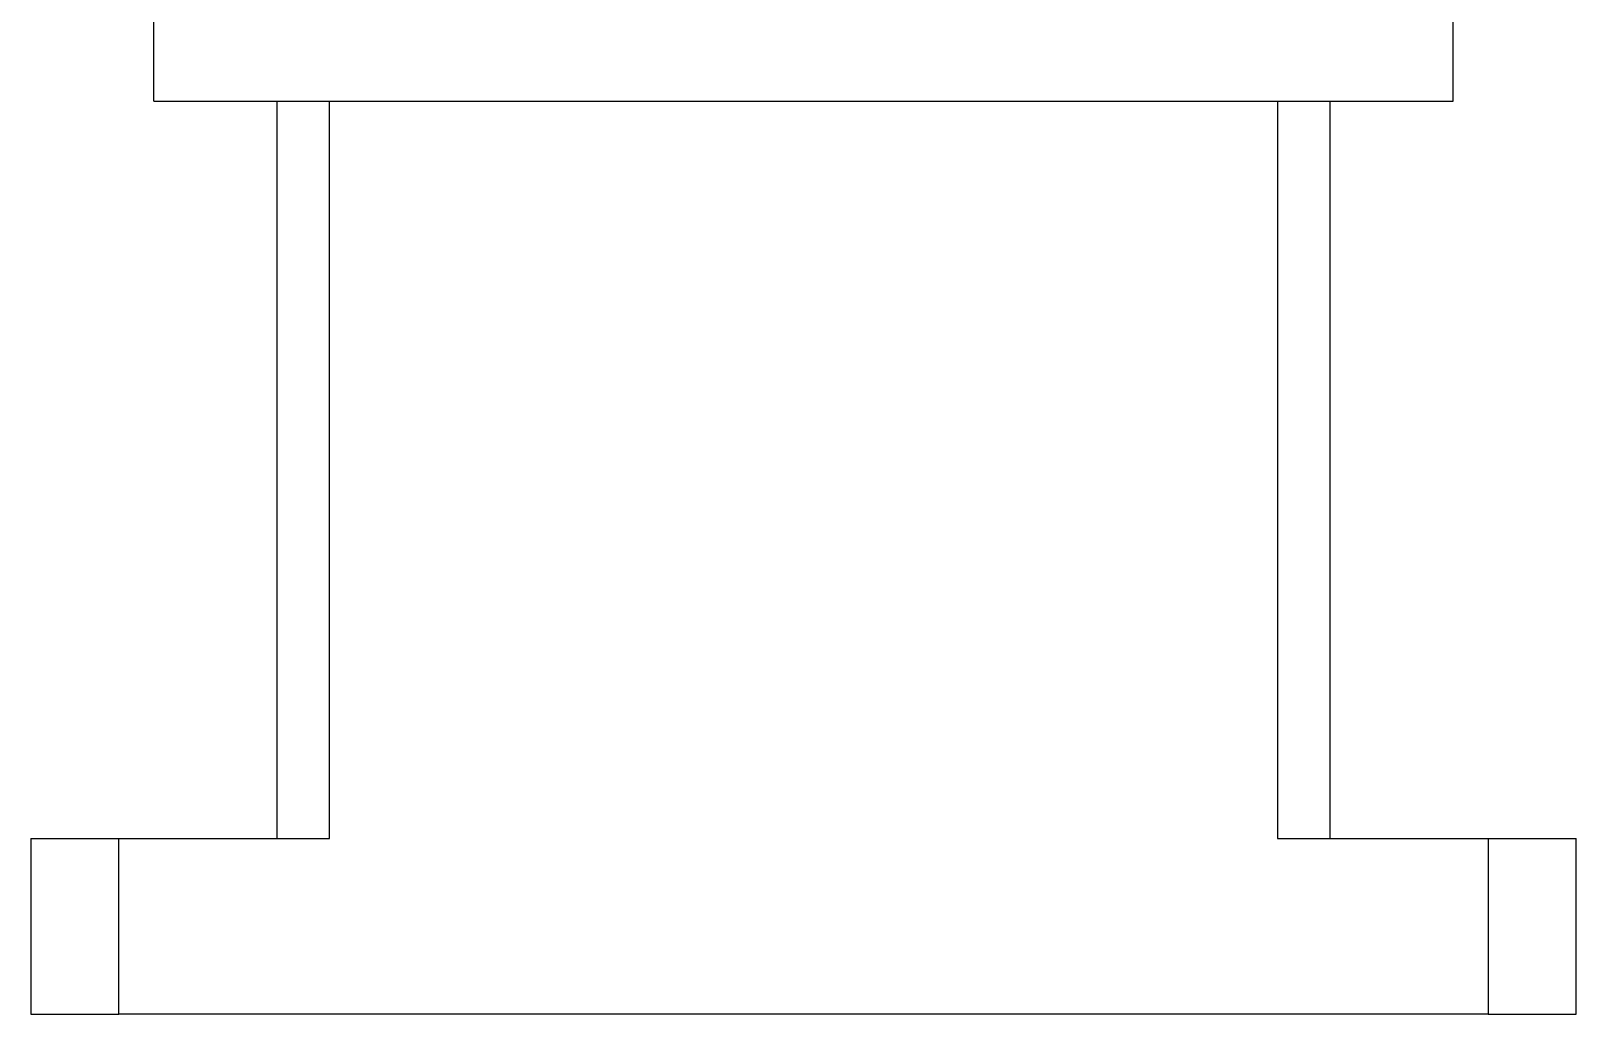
# Model space of a CAD drawing. Header units: millimetres. Extents: x 15 to 2378, y 5 to 1787.
# Drawn here: x 417.98 to 435.58, y 432.64 to 443.84 of the extents above; entities that cross this region are included whole.
import ezdxf

# ---------------------------------------------------------------- set-up
doc = ezdxf.new("R2010")
doc.units = ezdxf.units.MM

msp = doc.modelspace()

# ---------------------------------------------------------------- linework, layer by layer
at = {"color": 7, "linetype": 'Continuous', "lineweight": 25}
for p, q in [((419.384, 443.042), (419.384, 447.442)), ((434.184, 443.042), (434.184, 447.442)), ((419.384, 443.042), (434.184, 443.042)), ((420.784, 443.042), (420.784, 434.642)), ((421.384, 434.642), (421.384, 443.042)), ((432.184, 443.042), (432.184, 434.642)), ((432.784, 434.642), (432.784, 443.042)), ((417.984, 434.642), (417.984, 432.642)), ((417.984, 434.642), (418.984, 434.642)), ((418.984, 432.642), (418.984, 434.642)), ((418.984, 434.642), (421.384, 434.642)), ((432.184, 434.642), (434.584, 434.642)), ((434.584, 434.642), (434.584, 432.642)), ((434.584, 434.642), (435.584, 434.642)), ((435.584, 432.642), (435.584, 434.642)), ((417.984, 432.642), (418.984, 432.642)), ((434.584, 432.642), (418.984, 432.642)), ((434.584, 432.642), (435.584, 432.642))]:
    msp.add_line(p, q, dxfattribs=at)

doc.saveas('drawing.dxf')
